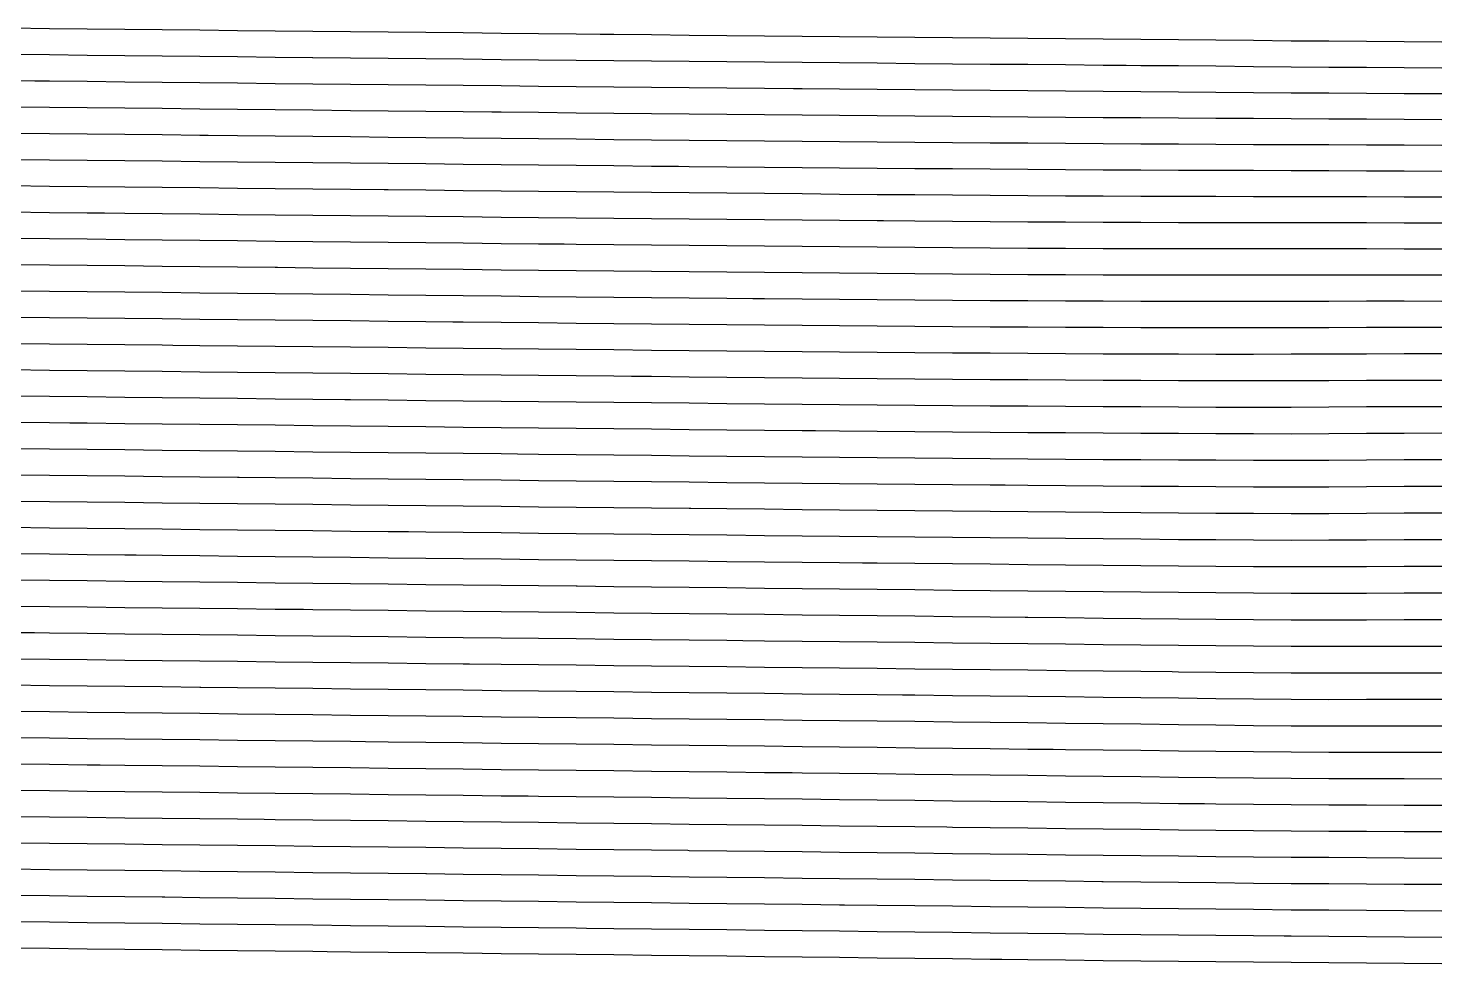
# Model space of a CAD drawing. Header units: metres. Extents: x 228 to 3387, y 31 to 162.
# Drawn here: x 3267.8 to 3386.6, y 33.6 to 112.2 of the extents above; entities that cross this region are included whole.
import ezdxf

# ---------------------------------------------------------------- set-up
doc = ezdxf.new("R2010")
doc.units = ezdxf.units.M
for name, color, linetype in [('Vs_1000', 7, 'Continuous'), ('Vs_1025', 7, 'Continuous'), ('Vs_1050', 7, 'Continuous'), ('Vs_1075', 7, 'Continuous'), ('Vs_1100', 7, 'Continuous'), ('Vs_1125', 7, 'Continuous'), ('Vs_1150', 7, 'Continuous'), ('Vs_1175', 7, 'Continuous'), ('Vs_1200', 7, 'Continuous'), ('Vs_1225', 7, 'Continuous'), ('Vs_1250', 7, 'Continuous'), ('Vs_1275', 7, 'Continuous'), ('Vs_400', 7, 'Continuous'), ('Vs_425', 7, 'Continuous'), ('Vs_450', 7, 'Continuous'), ('Vs_475', 7, 'Continuous'), ('Vs_500', 7, 'Continuous'), ('Vs_525', 7, 'Continuous'), ('Vs_550', 7, 'Continuous'), ('Vs_575', 7, 'Continuous'), ('Vs_600', 7, 'Continuous'), ('Vs_625', 7, 'Continuous'), ('Vs_650', 7, 'Continuous'), ('Vs_675', 7, 'Continuous'), ('Vs_700', 7, 'Continuous'), ('Vs_725', 7, 'Continuous'), ('Vs_750', 7, 'Continuous'), ('Vs_775', 7, 'Continuous'), ('Vs_800', 7, 'Continuous'), ('Vs_825', 7, 'Continuous'), ('Vs_850', 7, 'Continuous'), ('Vs_875', 7, 'Continuous'), ('Vs_900', 7, 'Continuous'), ('Vs_925', 7, 'Continuous'), ('Vs_950', 7, 'Continuous'), ('Vs_975', 7, 'Continuous')]:
    doc.layers.add(name, color=color, linetype=linetype)

msp = doc.modelspace()

# ---------------------------------------------------------------- linework, layer by layer
at = {"layer": 'Vs_1000'}
msp.add_lwpolyline([(3386.6, 58.03), (3383.44, 58.03), (3380.28, 58.03), (3377.11, 58.02), (3373.95, 58.03), (3370.79, 58.06), (3367.63, 58.09), (3364.47, 58.12), (3363.94, 58.13), (3361.31, 58.16), (3358.14, 58.2), (3354.98, 58.23), (3351.82, 58.27), (3348.66, 58.3), (3345.5, 58.34), (3342.34, 58.37), (3339.17, 58.41), (3336.01, 58.44), (3332.85, 58.48), (3329.69, 58.51), (3326.53, 58.55), (3323.36, 58.58), (3320.2, 58.62), (3317.04, 58.65), (3313.88, 58.69), (3310.72, 58.72), (3307.56, 58.75), (3304.9, 58.78), (3304.39, 58.79), (3301.23, 58.82), (3298.07, 58.86), (3294.91, 58.89), (3291.75, 58.93), (3288.59, 58.96), (3285.42, 59), (3282.26, 59.03), (3279.1, 59.07), (3275.94, 59.1), (3272.78, 59.14), (3269.61, 59.17), (3266.45, 59.21)], dxfattribs=at)
at = {"layer": 'Vs_1025'}
msp.add_lwpolyline([(3386.6, 55.8), (3383.44, 55.8), (3380.28, 55.8), (3377.11, 55.79), (3373.95, 55.8), (3370.79, 55.83), (3367.63, 55.87), (3364.47, 55.91), (3361.31, 55.94), (3358.14, 55.98), (3354.98, 56.02), (3351.82, 56.05), (3348.66, 56.09), (3345.5, 56.12), (3342.34, 56.16), (3341.28, 56.17), (3339.17, 56.19), (3336.01, 56.23), (3332.85, 56.26), (3329.69, 56.3), (3326.53, 56.33), (3323.36, 56.37), (3320.2, 56.4), (3317.04, 56.44), (3313.88, 56.47), (3310.72, 56.51), (3307.56, 56.54), (3304.39, 56.58), (3301.23, 56.61), (3298.07, 56.65), (3294.91, 56.68), (3291.75, 56.72), (3288.59, 56.75), (3285.42, 56.79), (3282.33, 56.82), (3282.26, 56.82), (3279.1, 56.86), (3275.94, 56.9), (3272.78, 56.93), (3269.61, 56.97), (3266.45, 57)], dxfattribs=at)
at = {"layer": 'Vs_1050'}
msp.add_lwpolyline([(3386.6, 53.57), (3383.44, 53.57), (3380.28, 53.57), (3377.11, 53.57), (3373.95, 53.58), (3370.79, 53.61), (3367.63, 53.65), (3364.47, 53.69), (3361.31, 53.73), (3358.14, 53.76), (3354.98, 53.8), (3351.82, 53.84), (3348.66, 53.87), (3345.5, 53.91), (3342.34, 53.95), (3339.17, 53.98), (3336.01, 54.02), (3332.85, 54.05), (3329.69, 54.09), (3326.53, 54.12), (3323.36, 54.16), (3320.2, 54.19), (3318.64, 54.21), (3317.04, 54.23), (3313.88, 54.26), (3310.72, 54.3), (3307.56, 54.33), (3304.39, 54.37), (3301.23, 54.4), (3298.07, 54.44), (3294.91, 54.47), (3291.75, 54.51), (3288.59, 54.55), (3285.42, 54.58), (3282.26, 54.62), (3279.1, 54.65), (3275.94, 54.69), (3272.78, 54.72), (3269.61, 54.76), (3266.45, 54.79)], dxfattribs=at)
at = {"layer": 'Vs_1075'}
msp.add_lwpolyline([(3386.6, 51.35), (3383.44, 51.35), (3380.28, 51.35), (3377.11, 51.35), (3373.95, 51.37), (3370.79, 51.4), (3367.63, 51.44), (3364.47, 51.47), (3361.31, 51.51), (3358.14, 51.55), (3354.98, 51.59), (3353.95, 51.6), (3351.82, 51.62), (3348.66, 51.66), (3345.5, 51.7), (3342.34, 51.73), (3339.17, 51.77), (3336.01, 51.8), (3332.85, 51.84), (3329.69, 51.88), (3326.53, 51.91), (3323.36, 51.95), (3320.2, 51.98), (3317.04, 52.02), (3313.88, 52.05), (3310.72, 52.09), (3307.56, 52.12), (3304.39, 52.16), (3301.23, 52.19), (3298.07, 52.23), (3296.17, 52.25), (3294.91, 52.27), (3291.75, 52.3), (3288.59, 52.34), (3285.42, 52.37), (3282.26, 52.41), (3279.1, 52.44), (3275.94, 52.48), (3272.78, 52.51), (3269.61, 52.55), (3266.45, 52.58)], dxfattribs=at)
at = {"layer": 'Vs_1100'}
msp.add_lwpolyline([(3386.6, 49.12), (3383.44, 49.13), (3380.28, 49.14), (3377.11, 49.14), (3373.95, 49.16), (3370.79, 49.19), (3367.63, 49.22), (3364.47, 49.26), (3361.31, 49.3), (3358.14, 49.34), (3354.98, 49.37), (3351.82, 49.41), (3348.66, 49.45), (3345.5, 49.48), (3342.34, 49.52), (3339.17, 49.56), (3336.01, 49.59), (3332.85, 49.63), (3332.02, 49.64), (3329.69, 49.66), (3326.53, 49.7), (3323.36, 49.74), (3320.2, 49.77), (3317.04, 49.81), (3313.88, 49.84), (3310.72, 49.88), (3307.56, 49.91), (3304.39, 49.95), (3301.23, 49.98), (3298.07, 50.02), (3294.91, 50.06), (3291.75, 50.09), (3288.59, 50.13), (3285.42, 50.16), (3282.26, 50.2), (3279.1, 50.23), (3275.94, 50.27), (3273.87, 50.29), (3272.78, 50.3), (3269.61, 50.34), (3266.45, 50.37)], dxfattribs=at)
at = {"layer": 'Vs_1125'}
msp.add_lwpolyline([(3386.6, 46.9), (3383.44, 46.91), (3380.28, 46.92), (3377.11, 46.94), (3373.95, 46.96), (3370.79, 46.98), (3367.63, 47.01), (3366.68, 47.03), (3364.47, 47.05), (3361.31, 47.09), (3358.14, 47.12), (3354.98, 47.16), (3351.82, 47.2), (3348.66, 47.23), (3345.5, 47.27), (3342.34, 47.31), (3339.17, 47.34), (3336.01, 47.38), (3332.85, 47.42), (3329.69, 47.45), (3326.53, 47.49), (3323.36, 47.53), (3320.2, 47.56), (3317.04, 47.6), (3313.88, 47.63), (3310.72, 47.67), (3309.83, 47.68), (3307.56, 47.7), (3304.39, 47.74), (3301.23, 47.78), (3298.07, 47.81), (3294.91, 47.85), (3291.75, 47.88), (3288.59, 47.92), (3285.42, 47.95), (3282.26, 47.99), (3279.1, 48.02), (3275.94, 48.06), (3272.78, 48.09), (3269.61, 48.13), (3266.45, 48.17)], dxfattribs=at)
at = {"layer": 'Vs_1150'}
msp.add_lwpolyline([(3386.6, 44.68), (3383.44, 44.7), (3380.28, 44.71), (3377.11, 44.73), (3373.95, 44.75), (3370.79, 44.77), (3367.63, 44.81), (3364.47, 44.84), (3361.31, 44.88), (3358.14, 44.91), (3354.98, 44.95), (3351.82, 44.99), (3348.66, 45.02), (3345.5, 45.06), (3345.01, 45.07), (3342.34, 45.1), (3339.17, 45.13), (3336.01, 45.17), (3332.85, 45.21), (3329.69, 45.24), (3326.53, 45.28), (3323.36, 45.31), (3320.2, 45.35), (3317.04, 45.39), (3313.88, 45.42), (3310.72, 45.46), (3307.56, 45.49), (3304.39, 45.53), (3301.23, 45.57), (3298.07, 45.6), (3294.91, 45.64), (3291.75, 45.67), (3288.59, 45.71), (3287.66, 45.72), (3285.42, 45.74), (3282.26, 45.78), (3279.1, 45.81), (3275.94, 45.85), (3272.78, 45.89), (3269.61, 45.92), (3266.45, 45.96)], dxfattribs=at)
at = {"layer": 'Vs_1175'}
msp.add_lwpolyline([(3386.6, 42.46), (3383.44, 42.48), (3380.28, 42.5), (3377.11, 42.52), (3373.95, 42.54), (3370.79, 42.57), (3367.63, 42.6), (3364.47, 42.63), (3361.31, 42.67), (3358.14, 42.7), (3354.98, 42.74), (3351.82, 42.77), (3348.66, 42.81), (3345.5, 42.85), (3342.34, 42.89), (3339.17, 42.92), (3336.01, 42.96), (3332.85, 43), (3329.69, 43.03), (3326.53, 43.07), (3323.36, 43.1), (3323.25, 43.11), (3320.2, 43.14), (3317.04, 43.18), (3313.88, 43.21), (3310.72, 43.25), (3307.56, 43.28), (3304.39, 43.32), (3301.23, 43.36), (3298.07, 43.39), (3294.91, 43.43), (3291.75, 43.46), (3288.59, 43.5), (3285.42, 43.53), (3282.26, 43.57), (3279.1, 43.61), (3275.94, 43.64), (3272.78, 43.68), (3269.61, 43.71), (3266.45, 43.75)], dxfattribs=at)
at = {"layer": 'Vs_1200'}
msp.add_lwpolyline([(3386.6, 40.25), (3383.44, 40.27), (3380.28, 40.29), (3377.11, 40.31), (3373.95, 40.33), (3370.79, 40.36), (3367.63, 40.39), (3364.47, 40.42), (3361.31, 40.46), (3358.14, 40.49), (3358.04, 40.49), (3354.98, 40.53), (3351.82, 40.56), (3348.66, 40.6), (3345.5, 40.64), (3342.34, 40.67), (3339.17, 40.71), (3336.01, 40.75), (3332.85, 40.78), (3329.69, 40.82), (3326.53, 40.86), (3323.36, 40.89), (3320.2, 40.93), (3317.04, 40.97), (3313.88, 41), (3310.72, 41.04), (3307.56, 41.07), (3304.39, 41.11), (3301.3, 41.15), (3301.23, 41.15), (3298.07, 41.18), (3294.91, 41.22), (3291.75, 41.25), (3288.59, 41.29), (3285.42, 41.33), (3282.26, 41.36), (3279.1, 41.4), (3275.94, 41.43), (3272.78, 41.47), (3269.61, 41.5), (3266.45, 41.54)], dxfattribs=at)
at = {"layer": 'Vs_1225'}
msp.add_lwpolyline([(3386.6, 38.03), (3383.44, 38.05), (3380.28, 38.08), (3377.11, 38.1), (3373.95, 38.12), (3370.79, 38.15), (3367.63, 38.18), (3364.47, 38.21), (3361.31, 38.25), (3358.14, 38.28), (3354.98, 38.32), (3351.82, 38.35), (3348.66, 38.39), (3345.5, 38.43), (3342.34, 38.46), (3339.17, 38.5), (3336.43, 38.53), (3336.01, 38.54), (3332.85, 38.57), (3329.69, 38.61), (3326.53, 38.65), (3323.36, 38.68), (3320.2, 38.72), (3317.04, 38.76), (3313.88, 38.79), (3310.72, 38.83), (3307.56, 38.86), (3304.39, 38.9), (3301.23, 38.94), (3298.07, 38.97), (3294.91, 39.01), (3291.75, 39.04), (3288.59, 39.08), (3285.42, 39.12), (3282.26, 39.15), (3279.31, 39.19), (3279.1, 39.19), (3275.94, 39.22), (3272.78, 39.26), (3269.61, 39.3), (3266.45, 39.33)], dxfattribs=at)
at = {"layer": 'Vs_1250'}
msp.add_lwpolyline([(3386.6, 35.82), (3383.44, 35.84), (3380.28, 35.86), (3377.11, 35.89), (3373.95, 35.91), (3373.36, 35.92), (3370.79, 35.94), (3367.63, 35.97), (3364.47, 36), (3361.31, 36.04), (3358.14, 36.07), (3354.98, 36.11), (3351.82, 36.14), (3348.66, 36.18), (3345.5, 36.22), (3342.34, 36.25), (3339.17, 36.29), (3336.01, 36.33), (3332.85, 36.36), (3329.69, 36.4), (3326.53, 36.44), (3323.36, 36.47), (3320.2, 36.51), (3317.04, 36.55), (3314.75, 36.57), (3313.88, 36.58), (3310.72, 36.62), (3307.56, 36.66), (3304.39, 36.69), (3301.23, 36.73), (3298.07, 36.76), (3294.91, 36.8), (3291.75, 36.84), (3288.59, 36.87), (3285.42, 36.91), (3282.26, 36.94), (3279.1, 36.98), (3275.94, 37.02), (3272.78, 37.05), (3269.61, 37.09), (3266.45, 37.12)], dxfattribs=at)
at = {"layer": 'Vs_1275'}
msp.add_lwpolyline([(3386.6, 33.6), (3383.44, 33.63), (3380.28, 33.65), (3377.11, 33.68), (3373.95, 33.71), (3370.79, 33.73), (3367.63, 33.76), (3364.47, 33.8), (3361.31, 33.83), (3358.14, 33.86), (3354.98, 33.9), (3351.82, 33.93), (3349.63, 33.96), (3348.66, 33.97), (3345.5, 34.01), (3342.34, 34.04), (3339.17, 34.08), (3336.01, 34.12), (3332.85, 34.15), (3329.69, 34.19), (3326.53, 34.23), (3323.36, 34.26), (3320.2, 34.3), (3317.04, 34.34), (3313.88, 34.37), (3310.72, 34.41), (3307.56, 34.45), (3304.39, 34.48), (3301.23, 34.52), (3298.07, 34.55), (3294.91, 34.59), (3292.94, 34.61), (3291.75, 34.63), (3288.59, 34.66), (3285.42, 34.7), (3282.26, 34.73), (3279.1, 34.77), (3275.94, 34.81), (3272.78, 34.84), (3269.61, 34.88), (3266.45, 34.91)], dxfattribs=at)
at = {"layer": 'Vs_400'}
msp.add_lwpolyline([(3386.6, 111.05), (3383.44, 111.08), (3380.28, 111.1), (3377.11, 111.12), (3373.95, 111.14), (3370.79, 111.18), (3367.63, 111.21), (3364.47, 111.24), (3361.31, 111.27), (3358.14, 111.3), (3354.98, 111.33), (3351.82, 111.36), (3348.66, 111.39), (3345.5, 111.42), (3342.34, 111.44), (3339.17, 111.47), (3336.01, 111.5), (3332.85, 111.53), (3329.69, 111.56), (3326.53, 111.59), (3323.36, 111.62), (3320.2, 111.66), (3317.04, 111.69), (3315.88, 111.7), (3313.88, 111.72), (3310.72, 111.75), (3307.56, 111.78), (3304.39, 111.82), (3301.23, 111.85), (3298.07, 111.88), (3294.91, 111.91), (3291.75, 111.95), (3288.59, 111.98), (3285.42, 112.01), (3282.26, 112.05), (3279.1, 112.08), (3275.94, 112.11), (3272.78, 112.15), (3269.61, 112.18), (3266.45, 112.22)], dxfattribs=at)
at = {"layer": 'Vs_425'}
msp.add_lwpolyline([(3386.6, 108.87), (3383.44, 108.9), (3380.28, 108.92), (3377.11, 108.93), (3373.95, 108.95), (3370.79, 108.98), (3367.63, 109.02), (3364.47, 109.05), (3361.31, 109.07), (3360.08, 109.09), (3358.14, 109.1), (3354.98, 109.13), (3351.82, 109.16), (3348.66, 109.18), (3345.5, 109.21), (3342.34, 109.24), (3339.17, 109.27), (3336.01, 109.3), (3332.85, 109.33), (3329.69, 109.36), (3326.53, 109.39), (3323.36, 109.42), (3320.2, 109.45), (3317.04, 109.48), (3313.88, 109.51), (3310.72, 109.54), (3307.56, 109.57), (3304.39, 109.61), (3301.23, 109.64), (3298.07, 109.67), (3294.91, 109.71), (3291.75, 109.74), (3291.73, 109.74), (3288.59, 109.77), (3285.42, 109.81), (3282.26, 109.84), (3279.1, 109.87), (3275.94, 109.91), (3272.78, 109.94), (3269.61, 109.97), (3266.45, 110.01)], dxfattribs=at)
at = {"layer": 'Vs_450'}
msp.add_lwpolyline([(3386.6, 106.7), (3383.44, 106.72), (3380.28, 106.74), (3377.11, 106.75), (3373.95, 106.77), (3370.79, 106.8), (3367.63, 106.83), (3364.47, 106.85), (3361.31, 106.88), (3358.14, 106.9), (3354.98, 106.93), (3351.82, 106.95), (3348.66, 106.98), (3345.5, 107.01), (3342.34, 107.03), (3339.17, 107.06), (3336.01, 107.09), (3332.85, 107.12), (3332.13, 107.13), (3329.69, 107.15), (3326.53, 107.18), (3323.36, 107.21), (3320.2, 107.24), (3317.04, 107.27), (3313.88, 107.3), (3310.72, 107.33), (3307.56, 107.37), (3304.39, 107.4), (3301.23, 107.43), (3298.07, 107.46), (3294.91, 107.5), (3291.75, 107.53), (3288.59, 107.56), (3285.42, 107.6), (3282.26, 107.63), (3279.1, 107.66), (3275.94, 107.7), (3272.78, 107.73), (3269.61, 107.77), (3268.38, 107.78), (3266.45, 107.8)], dxfattribs=at)
at = {"layer": 'Vs_475'}
msp.add_lwpolyline([(3386.6, 104.53), (3383.44, 104.55), (3380.28, 104.57), (3377.11, 104.58), (3373.95, 104.6), (3370.79, 104.62), (3367.63, 104.64), (3364.47, 104.66), (3361.31, 104.68), (3358.14, 104.7), (3354.98, 104.73), (3351.82, 104.75), (3348.66, 104.78), (3345.5, 104.8), (3342.34, 104.83), (3339.17, 104.85), (3336.01, 104.88), (3332.85, 104.91), (3329.69, 104.94), (3326.53, 104.97), (3323.36, 105), (3320.2, 105.03), (3317.04, 105.06), (3313.88, 105.09), (3310.72, 105.13), (3307.56, 105.16), (3306.79, 105.17), (3304.39, 105.19), (3301.23, 105.22), (3298.07, 105.26), (3294.91, 105.29), (3291.75, 105.32), (3288.59, 105.35), (3285.42, 105.39), (3282.26, 105.42), (3279.1, 105.46), (3275.94, 105.49), (3272.78, 105.52), (3269.61, 105.56), (3266.45, 105.59)], dxfattribs=at)
at = {"layer": 'Vs_500'}
msp.add_lwpolyline([(3386.6, 102.36), (3383.44, 102.38), (3380.28, 102.39), (3377.11, 102.41), (3373.95, 102.42), (3370.79, 102.43), (3367.63, 102.45), (3364.47, 102.47), (3361.31, 102.48), (3358.14, 102.5), (3354.98, 102.52), (3351.82, 102.55), (3351.02, 102.55), (3348.66, 102.57), (3345.5, 102.6), (3342.34, 102.62), (3339.17, 102.65), (3336.01, 102.68), (3332.85, 102.7), (3329.69, 102.73), (3326.53, 102.76), (3323.36, 102.79), (3320.2, 102.82), (3317.04, 102.85), (3313.88, 102.89), (3310.72, 102.92), (3307.56, 102.95), (3304.39, 102.98), (3301.23, 103.01), (3298.07, 103.05), (3294.91, 103.08), (3291.75, 103.11), (3288.59, 103.15), (3285.42, 103.18), (3282.96, 103.21), (3282.26, 103.21), (3279.1, 103.25), (3275.94, 103.28), (3272.78, 103.31), (3269.61, 103.35), (3266.45, 103.38)], dxfattribs=at)
at = {"layer": 'Vs_525'}
msp.add_lwpolyline([(3386.6, 100.19), (3383.44, 100.21), (3380.28, 100.22), (3377.11, 100.23), (3373.95, 100.24), (3370.79, 100.25), (3367.63, 100.26), (3364.47, 100.27), (3361.31, 100.28), (3358.14, 100.3), (3354.98, 100.32), (3351.82, 100.34), (3348.66, 100.37), (3345.5, 100.39), (3342.34, 100.41), (3339.17, 100.44), (3336.01, 100.47), (3332.85, 100.5), (3329.69, 100.52), (3326.53, 100.55), (3323.36, 100.58), (3322.47, 100.59), (3320.2, 100.61), (3317.04, 100.65), (3313.88, 100.68), (3310.72, 100.71), (3307.56, 100.74), (3304.39, 100.77), (3301.23, 100.81), (3298.07, 100.84), (3294.91, 100.87), (3291.75, 100.9), (3288.59, 100.94), (3285.42, 100.97), (3282.26, 101), (3279.1, 101.04), (3275.94, 101.07), (3272.78, 101.11), (3269.61, 101.14), (3266.45, 101.17)], dxfattribs=at)
at = {"layer": 'Vs_550'}
msp.add_lwpolyline([(3386.6, 98.01), (3383.44, 98.03), (3380.28, 98.04), (3377.11, 98.05), (3373.95, 98.06), (3370.79, 98.06), (3367.63, 98.07), (3364.47, 98.07), (3361.31, 98.08), (3358.14, 98.1), (3354.98, 98.12), (3351.82, 98.14), (3348.66, 98.16), (3345.5, 98.18), (3342.34, 98.21), (3339.17, 98.23), (3336.01, 98.26), (3332.85, 98.29), (3329.69, 98.32), (3326.53, 98.35), (3323.36, 98.38), (3320.2, 98.41), (3317.04, 98.44), (3313.88, 98.47), (3310.72, 98.5), (3307.56, 98.53), (3304.39, 98.56), (3301.23, 98.6), (3298.07, 98.63), (3297.73, 98.63), (3294.91, 98.66), (3291.75, 98.7), (3288.59, 98.73), (3285.42, 98.76), (3282.26, 98.8), (3279.1, 98.83), (3275.94, 98.86), (3272.78, 98.9), (3269.61, 98.93), (3266.45, 98.97)], dxfattribs=at)
at = {"layer": 'Vs_575'}
msp.add_lwpolyline([(3386.6, 95.83), (3383.44, 95.85), (3380.28, 95.86), (3377.11, 95.87), (3373.95, 95.87), (3370.79, 95.87), (3367.63, 95.87), (3364.47, 95.87), (3361.31, 95.88), (3358.14, 95.9), (3354.98, 95.91), (3351.82, 95.93), (3348.66, 95.95), (3345.5, 95.97), (3342.34, 96), (3339.69, 96.02), (3339.17, 96.02), (3336.01, 96.05), (3332.85, 96.08), (3329.69, 96.11), (3326.53, 96.14), (3323.36, 96.17), (3320.2, 96.2), (3317.04, 96.23), (3313.88, 96.26), (3310.72, 96.29), (3307.56, 96.32), (3304.39, 96.36), (3301.23, 96.39), (3298.07, 96.42), (3294.91, 96.45), (3291.75, 96.49), (3288.59, 96.52), (3285.42, 96.55), (3282.26, 96.59), (3279.1, 96.62), (3275.94, 96.66), (3274.25, 96.67), (3272.78, 96.69), (3269.61, 96.72), (3266.45, 96.76)], dxfattribs=at)
at = {"layer": 'Vs_600'}
msp.add_lwpolyline([(3386.6, 93.65), (3383.44, 93.66), (3380.28, 93.67), (3377.11, 93.67), (3373.95, 93.67), (3370.79, 93.67), (3367.63, 93.67), (3364.47, 93.67), (3361.31, 93.68), (3358.14, 93.69), (3354.98, 93.7), (3351.82, 93.72), (3348.66, 93.74), (3345.5, 93.77), (3342.34, 93.79), (3339.17, 93.82), (3336.01, 93.84), (3332.85, 93.87), (3329.69, 93.9), (3326.53, 93.93), (3323.36, 93.96), (3320.2, 93.99), (3317.04, 94.02), (3313.88, 94.05), (3312.87, 94.06), (3310.72, 94.08), (3307.56, 94.11), (3304.39, 94.15), (3301.23, 94.18), (3298.07, 94.21), (3294.91, 94.24), (3291.75, 94.28), (3288.59, 94.31), (3285.42, 94.35), (3282.26, 94.38), (3279.1, 94.41), (3275.94, 94.45), (3272.78, 94.48), (3269.61, 94.51), (3266.45, 94.55)], dxfattribs=at)
at = {"layer": 'Vs_625'}
msp.add_lwpolyline([(3386.6, 91.46), (3383.44, 91.47), (3380.28, 91.47), (3377.11, 91.47), (3373.95, 91.47), (3370.79, 91.46), (3367.63, 91.46), (3364.47, 91.46), (3361.31, 91.47), (3358.14, 91.48), (3354.98, 91.5), (3351.82, 91.51), (3348.66, 91.53), (3345.5, 91.56), (3342.34, 91.58), (3339.17, 91.61), (3336.01, 91.63), (3332.85, 91.66), (3329.69, 91.69), (3326.53, 91.72), (3323.36, 91.75), (3320.2, 91.78), (3317.04, 91.81), (3313.88, 91.84), (3310.72, 91.87), (3307.56, 91.9), (3304.39, 91.94), (3301.23, 91.97), (3298.07, 92), (3294.91, 92.04), (3291.75, 92.07), (3288.79, 92.1), (3288.59, 92.1), (3285.42, 92.14), (3282.26, 92.17), (3279.1, 92.2), (3275.94, 92.24), (3272.78, 92.27), (3269.61, 92.31), (3266.45, 92.34)], dxfattribs=at)
at = {"layer": 'Vs_650'}
msp.add_lwpolyline([(3386.6, 89.26), (3383.44, 89.27), (3380.28, 89.27), (3377.11, 89.26), (3373.95, 89.26), (3370.79, 89.25), (3367.63, 89.25), (3364.47, 89.25), (3361.31, 89.26), (3358.14, 89.27), (3354.98, 89.28), (3351.82, 89.3), (3348.66, 89.32), (3345.5, 89.35), (3342.34, 89.37), (3339.17, 89.4), (3336.01, 89.42), (3332.85, 89.45), (3329.69, 89.48), (3328.72, 89.49), (3326.53, 89.51), (3323.36, 89.54), (3320.2, 89.57), (3317.04, 89.6), (3313.88, 89.63), (3310.72, 89.66), (3307.56, 89.7), (3304.39, 89.73), (3301.23, 89.76), (3298.07, 89.79), (3294.91, 89.83), (3291.75, 89.86), (3288.59, 89.89), (3285.42, 89.93), (3282.26, 89.96), (3279.1, 90), (3275.94, 90.03), (3272.78, 90.06), (3269.61, 90.1), (3266.45, 90.13)], dxfattribs=at)
at = {"layer": 'Vs_675'}
msp.add_lwpolyline([(3386.6, 87.06), (3383.44, 87.06), (3380.28, 87.06), (3377.11, 87.05), (3373.95, 87.04), (3370.79, 87.03), (3367.63, 87.03), (3364.47, 87.04), (3361.31, 87.04), (3358.14, 87.06), (3354.98, 87.07), (3351.82, 87.09), (3348.66, 87.11), (3345.5, 87.13), (3342.34, 87.16), (3339.17, 87.18), (3336.01, 87.21), (3332.85, 87.24), (3329.69, 87.27), (3326.53, 87.3), (3323.36, 87.33), (3320.2, 87.36), (3317.04, 87.39), (3313.88, 87.42), (3310.72, 87.45), (3307.56, 87.49), (3304.39, 87.52), (3303.52, 87.53), (3301.23, 87.55), (3298.07, 87.58), (3294.91, 87.62), (3291.75, 87.65), (3288.59, 87.68), (3285.42, 87.72), (3282.26, 87.75), (3279.1, 87.79), (3275.94, 87.82), (3272.78, 87.85), (3269.61, 87.89), (3266.45, 87.92)], dxfattribs=at)
at = {"layer": 'Vs_700'}
msp.add_lwpolyline([(3386.6, 84.85), (3383.44, 84.85), (3380.28, 84.84), (3377.11, 84.83), (3373.95, 84.82), (3370.79, 84.81), (3367.63, 84.81), (3364.47, 84.82), (3361.31, 84.83), (3358.14, 84.84), (3354.98, 84.86), (3351.82, 84.88), (3348.66, 84.9), (3346.41, 84.91), (3345.5, 84.92), (3342.34, 84.95), (3339.17, 84.97), (3336.01, 85), (3332.85, 85.03), (3329.69, 85.06), (3326.53, 85.09), (3323.36, 85.12), (3320.2, 85.15), (3317.04, 85.18), (3313.88, 85.21), (3310.72, 85.24), (3307.56, 85.28), (3304.39, 85.31), (3301.23, 85.34), (3298.07, 85.38), (3294.91, 85.41), (3291.75, 85.44), (3288.59, 85.48), (3285.42, 85.51), (3282.26, 85.54), (3279.99, 85.57), (3279.1, 85.58), (3275.94, 85.61), (3272.78, 85.65), (3269.61, 85.68), (3266.45, 85.71)], dxfattribs=at)
at = {"layer": 'Vs_725'}
msp.add_lwpolyline([(3386.6, 82.63), (3383.44, 82.63), (3380.28, 82.62), (3377.11, 82.6), (3373.95, 82.59), (3370.79, 82.59), (3367.63, 82.59), (3364.47, 82.6), (3361.31, 82.61), (3358.14, 82.62), (3354.98, 82.64), (3351.82, 82.66), (3348.66, 82.68), (3345.5, 82.71), (3342.34, 82.73), (3339.17, 82.76), (3336.01, 82.79), (3332.85, 82.82), (3329.69, 82.85), (3326.53, 82.88), (3323.36, 82.91), (3320.2, 82.94), (3318.53, 82.95), (3317.04, 82.97), (3313.88, 83), (3310.72, 83.03), (3307.56, 83.07), (3304.39, 83.1), (3301.23, 83.13), (3298.07, 83.17), (3294.91, 83.2), (3291.75, 83.23), (3288.59, 83.27), (3285.42, 83.3), (3282.26, 83.33), (3279.1, 83.37), (3275.94, 83.4), (3272.78, 83.44), (3269.61, 83.47), (3266.45, 83.51)], dxfattribs=at)
at = {"layer": 'Vs_750'}
msp.add_lwpolyline([(3386.6, 80.41), (3383.44, 80.4), (3380.28, 80.39), (3377.11, 80.37), (3373.95, 80.36), (3370.79, 80.36), (3367.63, 80.36), (3364.47, 80.37), (3361.31, 80.39), (3358.14, 80.41), (3354.98, 80.42), (3351.82, 80.45), (3348.66, 80.47), (3345.5, 80.49), (3342.34, 80.52), (3339.17, 80.55), (3336.01, 80.58), (3332.85, 80.6), (3329.69, 80.63), (3326.53, 80.66), (3323.36, 80.7), (3320.2, 80.73), (3317.04, 80.76), (3313.88, 80.79), (3310.72, 80.82), (3307.56, 80.86), (3304.39, 80.89), (3301.23, 80.92), (3298.07, 80.96), (3294.91, 80.99), (3294.43, 80.99), (3291.75, 81.02), (3288.59, 81.06), (3285.42, 81.09), (3282.26, 81.13), (3279.1, 81.16), (3275.94, 81.19), (3272.78, 81.23), (3269.61, 81.26), (3266.45, 81.3)], dxfattribs=at)
at = {"layer": 'Vs_775'}
msp.add_lwpolyline([(3386.6, 78.18), (3383.44, 78.17), (3380.28, 78.16), (3377.11, 78.14), (3373.95, 78.12), (3370.79, 78.13), (3367.63, 78.14), (3364.47, 78.15), (3361.31, 78.17), (3358.14, 78.19), (3354.98, 78.21), (3351.82, 78.23), (3348.66, 78.25), (3345.5, 78.28), (3342.34, 78.31), (3339.17, 78.33), (3336.01, 78.36), (3333.98, 78.38), (3332.85, 78.39), (3329.69, 78.42), (3326.53, 78.45), (3323.36, 78.48), (3320.2, 78.52), (3317.04, 78.55), (3313.88, 78.58), (3310.72, 78.61), (3307.56, 78.65), (3304.39, 78.68), (3301.23, 78.71), (3298.07, 78.75), (3294.91, 78.78), (3291.75, 78.81), (3288.59, 78.85), (3285.42, 78.88), (3282.26, 78.92), (3279.1, 78.95), (3275.94, 78.98), (3272.78, 79.02), (3271.32, 79.04), (3269.61, 79.05), (3266.45, 79.09)], dxfattribs=at)
at = {"layer": 'Vs_800'}
msp.add_lwpolyline([(3386.6, 75.95), (3383.44, 75.94), (3380.28, 75.92), (3377.11, 75.9), (3373.95, 75.89), (3370.79, 75.9), (3367.63, 75.91), (3364.47, 75.92), (3361.31, 75.94), (3358.14, 75.96), (3354.98, 75.99), (3351.82, 76.01), (3348.66, 76.04), (3345.5, 76.06), (3342.34, 76.09), (3339.17, 76.12), (3336.01, 76.15), (3332.85, 76.18), (3329.69, 76.21), (3326.53, 76.24), (3323.36, 76.27), (3320.2, 76.31), (3317.04, 76.34), (3313.88, 76.37), (3310.72, 76.4), (3308.94, 76.42), (3307.56, 76.44), (3304.39, 76.47), (3301.23, 76.5), (3298.07, 76.54), (3294.91, 76.57), (3291.75, 76.6), (3288.59, 76.64), (3285.42, 76.67), (3282.26, 76.71), (3279.1, 76.74), (3275.94, 76.78), (3272.78, 76.81), (3269.61, 76.84), (3266.45, 76.88)], dxfattribs=at)
at = {"layer": 'Vs_825'}
msp.add_lwpolyline([(3386.6, 73.71), (3383.44, 73.7), (3380.28, 73.68), (3377.11, 73.66), (3373.95, 73.65), (3370.79, 73.66), (3367.63, 73.68), (3364.47, 73.7), (3361.31, 73.72), (3358.14, 73.74), (3354.98, 73.77), (3351.82, 73.79), (3349.93, 73.81), (3348.66, 73.82), (3345.5, 73.85), (3342.34, 73.88), (3339.17, 73.91), (3336.01, 73.94), (3332.85, 73.97), (3329.69, 74), (3326.53, 74.03), (3323.36, 74.06), (3320.2, 74.09), (3317.04, 74.13), (3313.88, 74.16), (3310.72, 74.19), (3307.56, 74.23), (3304.39, 74.26), (3301.23, 74.29), (3298.07, 74.33), (3294.91, 74.36), (3291.75, 74.4), (3288.59, 74.43), (3285.56, 74.46), (3285.42, 74.46), (3282.26, 74.5), (3279.1, 74.53), (3275.94, 74.57), (3272.78, 74.6), (3269.61, 74.64), (3266.45, 74.67)], dxfattribs=at)
at = {"layer": 'Vs_850'}
msp.add_lwpolyline([(3386.6, 71.47), (3383.44, 71.46), (3380.28, 71.44), (3377.11, 71.42), (3373.95, 71.42), (3370.79, 71.43), (3367.63, 71.45), (3364.47, 71.47), (3361.31, 71.49), (3358.14, 71.52), (3354.98, 71.55), (3351.82, 71.57), (3348.66, 71.6), (3345.5, 71.63), (3342.34, 71.66), (3339.17, 71.69), (3336.01, 71.72), (3332.85, 71.75), (3329.69, 71.79), (3326.53, 71.82), (3323.51, 71.85), (3323.36, 71.85), (3320.2, 71.88), (3317.04, 71.92), (3313.88, 71.95), (3310.72, 71.98), (3307.56, 72.02), (3304.39, 72.05), (3301.23, 72.08), (3298.07, 72.12), (3294.91, 72.15), (3291.75, 72.19), (3288.59, 72.22), (3285.42, 72.25), (3282.26, 72.29), (3279.1, 72.32), (3275.94, 72.36), (3272.78, 72.39), (3269.61, 72.43), (3266.45, 72.46)], dxfattribs=at)
at = {"layer": 'Vs_875'}
msp.add_lwpolyline([(3386.6, 69.23), (3383.44, 69.22), (3380.28, 69.21), (3377.11, 69.19), (3373.95, 69.18), (3370.79, 69.2), (3367.63, 69.22), (3365.51, 69.24), (3364.47, 69.24), (3361.31, 69.27), (3358.14, 69.3), (3354.98, 69.33), (3351.82, 69.36), (3348.66, 69.39), (3345.5, 69.42), (3342.34, 69.45), (3339.17, 69.48), (3336.01, 69.51), (3332.85, 69.54), (3329.69, 69.57), (3326.53, 69.61), (3323.36, 69.64), (3320.2, 69.67), (3317.04, 69.71), (3313.88, 69.74), (3310.72, 69.77), (3307.56, 69.81), (3304.39, 69.84), (3301.23, 69.87), (3299.79, 69.89), (3298.07, 69.91), (3294.91, 69.94), (3291.75, 69.98), (3288.59, 70.01), (3285.42, 70.05), (3282.26, 70.08), (3279.1, 70.11), (3275.94, 70.15), (3272.78, 70.18), (3269.61, 70.22), (3266.45, 70.25)], dxfattribs=at)
at = {"layer": 'Vs_900'}
msp.add_lwpolyline([(3386.6, 66.99), (3383.44, 66.98), (3380.28, 66.97), (3377.11, 66.95), (3373.95, 66.95), (3370.79, 66.97), (3367.63, 66.99), (3364.47, 67.02), (3361.31, 67.05), (3358.14, 67.08), (3354.98, 67.11), (3351.82, 67.14), (3348.66, 67.17), (3345.5, 67.2), (3342.34, 67.23), (3339.17, 67.26), (3337.93, 67.28), (3336.01, 67.3), (3332.85, 67.33), (3329.69, 67.36), (3326.53, 67.39), (3323.36, 67.43), (3320.2, 67.46), (3317.04, 67.49), (3313.88, 67.53), (3310.72, 67.56), (3307.56, 67.6), (3304.39, 67.63), (3301.23, 67.66), (3298.07, 67.7), (3294.91, 67.73), (3291.75, 67.77), (3288.59, 67.8), (3285.42, 67.84), (3282.26, 67.87), (3279.1, 67.91), (3276.89, 67.93), (3275.94, 67.94), (3272.78, 67.97), (3269.61, 68.01), (3266.45, 68.04)], dxfattribs=at)
at = {"layer": 'Vs_925'}
msp.add_lwpolyline([(3386.6, 64.74), (3383.44, 64.74), (3380.28, 64.73), (3377.11, 64.72), (3373.95, 64.72), (3370.79, 64.74), (3367.63, 64.76), (3364.47, 64.79), (3361.31, 64.82), (3358.14, 64.85), (3354.98, 64.89), (3351.82, 64.92), (3348.66, 64.95), (3345.5, 64.98), (3342.34, 65.02), (3339.17, 65.05), (3336.01, 65.08), (3332.85, 65.12), (3329.69, 65.15), (3326.53, 65.18), (3323.36, 65.22), (3320.2, 65.25), (3317.04, 65.28), (3313.95, 65.32), (3313.88, 65.32), (3310.72, 65.35), (3307.56, 65.39), (3304.39, 65.42), (3301.23, 65.45), (3298.07, 65.49), (3294.91, 65.52), (3291.75, 65.56), (3288.59, 65.59), (3285.42, 65.63), (3282.26, 65.66), (3279.1, 65.7), (3275.94, 65.73), (3272.78, 65.77), (3269.61, 65.8), (3266.45, 65.84)], dxfattribs=at)
at = {"layer": 'Vs_950'}
msp.add_lwpolyline([(3386.6, 62.5), (3383.44, 62.5), (3380.28, 62.49), (3377.11, 62.49), (3373.95, 62.49), (3370.79, 62.51), (3367.63, 62.54), (3364.47, 62.57), (3361.31, 62.6), (3358.14, 62.63), (3354.98, 62.67), (3351.82, 62.7), (3351.6, 62.7), (3348.66, 62.73), (3345.5, 62.77), (3342.34, 62.8), (3339.17, 62.84), (3336.01, 62.87), (3332.85, 62.9), (3329.69, 62.94), (3326.53, 62.97), (3323.36, 63), (3320.2, 63.04), (3317.04, 63.07), (3313.88, 63.11), (3310.72, 63.14), (3307.56, 63.18), (3304.39, 63.21), (3301.23, 63.24), (3298.07, 63.28), (3294.91, 63.31), (3291.75, 63.35), (3290.95, 63.36), (3288.59, 63.38), (3285.42, 63.42), (3282.26, 63.45), (3279.1, 63.49), (3275.94, 63.52), (3272.78, 63.56), (3269.61, 63.59), (3266.45, 63.63)], dxfattribs=at)
at = {"layer": 'Vs_975'}
msp.add_lwpolyline([(3386.6, 60.27), (3383.44, 60.27), (3380.28, 60.26), (3377.11, 60.26), (3373.95, 60.26), (3370.79, 60.28), (3367.63, 60.31), (3364.47, 60.35), (3361.31, 60.38), (3358.14, 60.41), (3354.98, 60.45), (3351.82, 60.48), (3348.66, 60.52), (3345.5, 60.55), (3342.34, 60.59), (3339.17, 60.62), (3336.01, 60.66), (3332.85, 60.69), (3329.69, 60.72), (3327.88, 60.74), (3326.53, 60.76), (3323.36, 60.79), (3320.2, 60.83), (3317.04, 60.86), (3313.88, 60.9), (3310.72, 60.93), (3307.56, 60.96), (3304.39, 61), (3301.23, 61.03), (3298.07, 61.07), (3294.91, 61.1), (3291.75, 61.14), (3288.59, 61.17), (3285.42, 61.21), (3282.26, 61.24), (3279.1, 61.28), (3275.94, 61.31), (3272.78, 61.35), (3269.61, 61.38), (3268.37, 61.4), (3266.45, 61.42)], dxfattribs=at)

doc.saveas('drawing.dxf')
